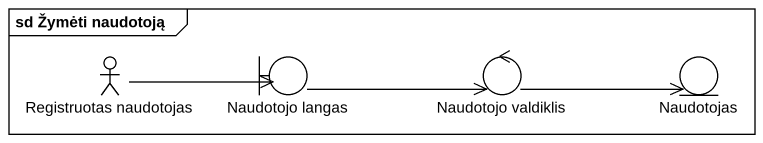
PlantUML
@startuml
mainframe sd Žymėti naudotoją
actor "Registruotas naudotojas" as Registruotas_naudotojas
boundary "Naudotojo langas" as Naudotojo_langas
control "Naudotojo valdiklis" as Naudotojo_valdiklis
entity Naudotojas
Registruotas_naudotojas -right-> Naudotojo_langas
Naudotojo_langas -right-> Naudotojo_valdiklis
Naudotojo_valdiklis -right-> Naudotojas
@enduml
